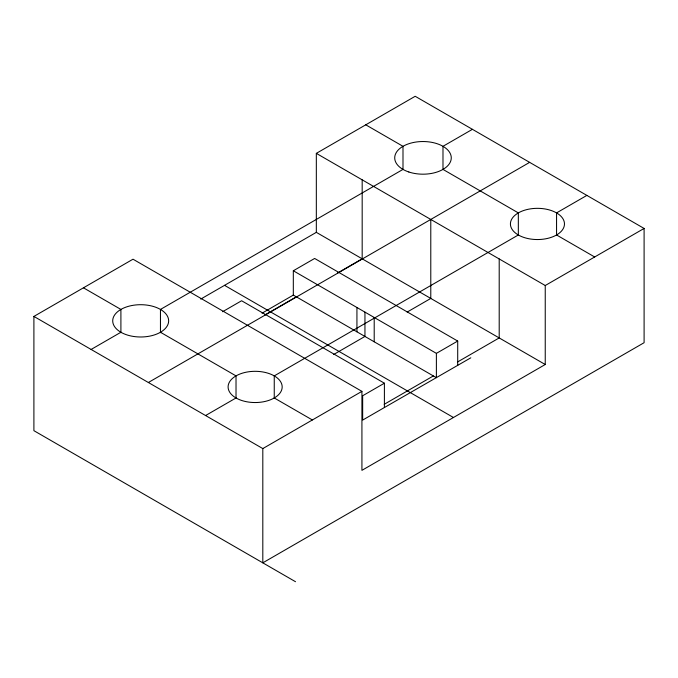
<?xml version="1.0" encoding="UTF-8"?>
<svg xmlns="http://www.w3.org/2000/svg" width="678" height="678" viewBox="0 0 678 678"><rect width="100%" height="100%" fill="white"/><g stroke="black" fill="none" stroke-linecap="round" stroke-linejoin="round"><path stroke-width="1.02" d="M384.401 407.529L362.662 420.08L362.662 395.757L384.401 383.206L384.401 407.529L470.795 357.823M262.047 313.177L293.32 295.091L436.386 377.688L436.386 353.365L293.32 270.768L293.32 295.091M295.506 581.716L33.9 430.674L33.9 316.423L133.015 259.199L361.925 391.359L361.925 470.346L545.239 364.51L545.239 285.523L316.329 153.364L316.329 232.351L545.239 364.51M316.329 153.364L415.19 96.284L644.1 228.444L644.1 342.704L262.81 562.833L262.81 448.582L33.9 316.423M91.123 349.458L120.904 332.262A27.968 16.145 0 0 0 167.695 325.025A27.968 16.145 0 0 0 133.447 305.253A27.968 16.145 0 0 0 120.904 332.262M402.995 169.407L160.457 309.431L160.457 332.703M472.422 129.32L442.988 146.312L442.988 169.483M200.747 299.083L316.329 232.351M293.32 270.768L314.643 258.462L457.709 341.059L457.709 365.383M222.57 311.736L241.597 300.752L384.401 383.206M265.03 314.906L296.337 296.828M337.644 272.98L362.179 258.818L362.179 179.831M148.355 382.502L529.645 162.364M205.578 415.538L236.02 397.969A27.035 15.611 0 0 0 281.251 390.969A27.035 15.611 0 0 0 248.14 371.849A27.035 15.611 0 0 0 236.02 397.969M518.331 234.978A27.035 15.611 0 0 1 530.45 208.866A27.035 15.611 0 0 1 563.554 227.978A27.035 15.611 0 0 1 518.331 234.978L274.251 375.892L274.251 397.927M586.877 195.4L556.562 212.9L556.562 235.122M333.644 354.518L364.95 336.441L364.95 312.117M407.164 312.066L430.784 298.43L430.784 219.443M262.81 448.582L361.925 391.359M545.239 285.523L644.1 228.444M436.386 353.365L457.709 341.059M384.206 404.317L433.361 375.943M457.404 362.06L499.203 337.924L499.203 258.937M365.764 124.82L402.995 146.312L402.995 169.483M442.988 169.407L518.331 212.9L518.331 235.122M556.562 234.978L594.674 256.979M224.545 285.345L453.455 417.504M83.453 287.811L120.904 309.431L120.904 332.703M160.457 332.262L236.02 375.892L236.02 397.927M274.251 397.969L312.363 419.97M374.205 317.465L374.205 341.788M356.933 307.498L356.933 331.813M408.851 172A28.281 16.331 0 0 0 451.268 157.864A28.281 16.331 0 0 0 408.851 143.719A28.281 16.331 0 0 0 408.851 172"/></g></svg>
